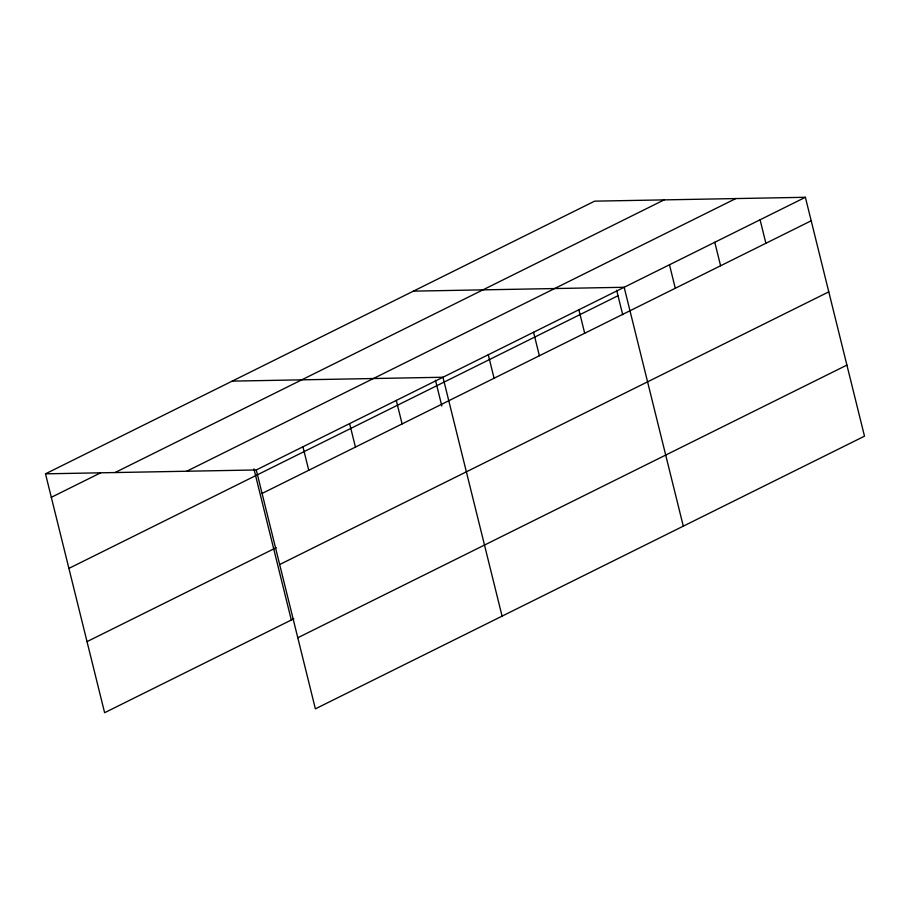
<?xml version="1.0" encoding="UTF-8"?>
<svg xmlns="http://www.w3.org/2000/svg" width="910" height="910" viewBox="0 0 910 910"><rect width="100%" height="100%" fill="white"/><g stroke="black" fill="none" stroke-linecap="round" stroke-linejoin="round"><path stroke-width="1.36" d="M45.5 473.826L594.617 201.155L805.384 197.288L864.5 436.174L315.383 708.844L256.267 469.958L45.5 473.826L104.616 712.712L293.839 618.755M51.313 497.315L100.509 472.882M115.058 472.552L664.163 199.881M186.721 471.232L735.826 198.562M256.267 469.958L805.384 197.288M68.898 568.397L618.015 295.727M262.08 493.447L811.197 220.777M87.03 641.63L276.242 547.672M279.677 564.53L828.783 291.86M297.798 637.762L846.914 365.092M413.402 291.132L624.169 287.276L683.296 526.162M232.198 381.119L442.965 377.252L502.081 616.138M760.077 219.788L765.89 243.277M714.782 242.276L720.595 265.765M669.476 264.776L675.288 288.265M616.661 290.256L622.713 314.712M578.874 309.764L584.686 333.253M533.567 332.264L539.38 355.753M488.272 354.752L494.084 378.241M435.458 380.232L441.839 406.042M396.294 400.434L402.106 423.923M349.622 423.605L355.435 447.094M302.939 446.787L308.752 470.277M253.913 468.855L291.314 620.006"/></g></svg>
